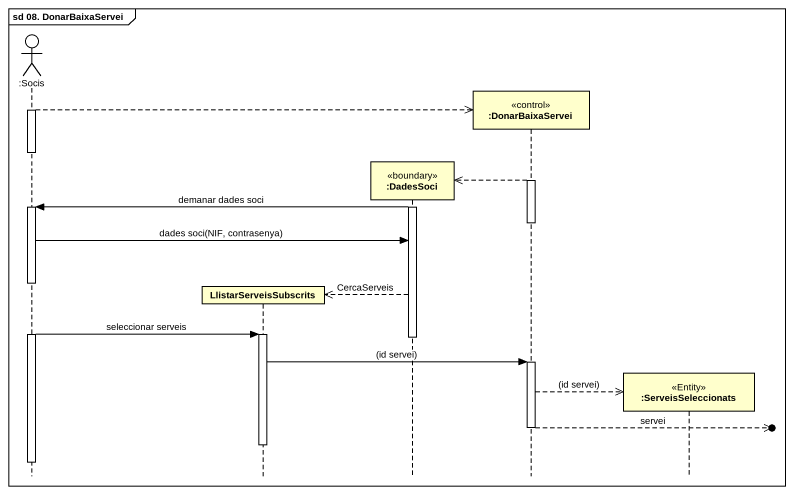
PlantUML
@startuml
mainframe sd 08. DonarBaixaServei
hide footbox
actor ":Socis" as Socis
participant LlistarServeisSubscrits
participant ":DadesSoci" as DadesSoci <<boundary>>
participant ":DonarBaixaServei" as DonarBaixaServei <<control>>
participant ":ServeisSeleccionats" as ServeisSeleccionats <<Entity>>

activate Socis
Socis -->> DonarBaixaServei **
deactivate Socis
activate DonarBaixaServei
DonarBaixaServei -->> DadesSoci **
activate DadesSoci
DadesSoci -> Socis : demanar dades soci
activate Socis
deactivate DonarBaixaServei
Socis -> DadesSoci : dades soci(NIF, contrasenya)
deactivate Socis
DadesSoci -->> LlistarServeisSubscrits ** : CercaServeis
activate Socis
Socis -> LlistarServeisSubscrits : seleccionar serveis
activate LlistarServeisSubscrits
deactivate DadesSoci
LlistarServeisSubscrits -> DonarBaixaServei : (id servei)
activate DonarBaixaServei
DonarBaixaServei -->> ServeisSeleccionats ** : (id servei)
DonarBaixaServei -->>o] : servei
deactivate DonarBaixaServei
deactivate LlistarServeisSubscrits
deactivate Socis
@enduml
